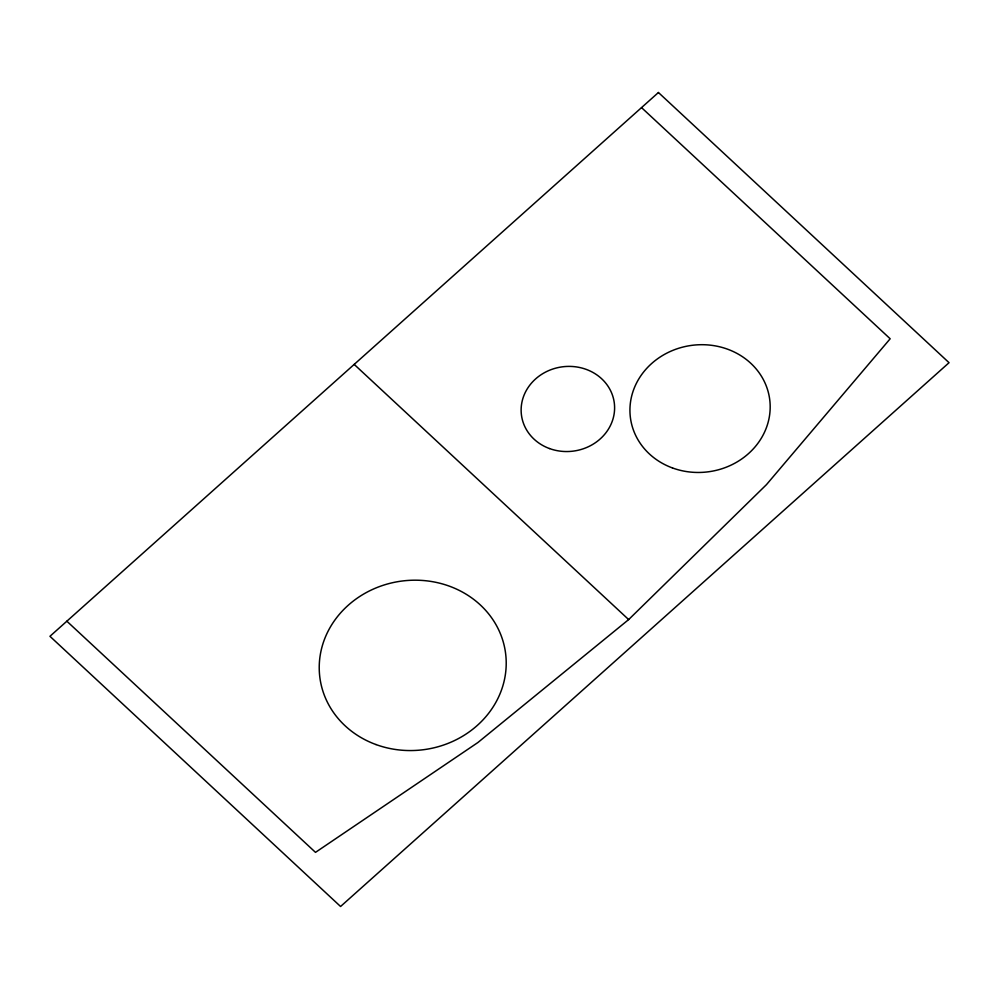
<?xml version="1.0" encoding="UTF-8"?>
<svg xmlns="http://www.w3.org/2000/svg" width="999" height="999" viewBox="0 0 999 999"><rect width="100%" height="100%" fill="white"/><g stroke="black" fill="none" stroke-linecap="round" stroke-linejoin="round"><path stroke-width="1.5" d="M66.858 621.203L315.497 852.359L477.884 742.532L628.658 619.58L766.495 484.602L890.171 338.773L641.533 107.617M354.195 364.41L628.658 619.58M658.428 92.507L49.95 636.301L340.572 906.493L949.05 362.699L658.428 92.507M375.986 744.555A93.644 85.015 -7.8 0 0 505.544 652.984A93.644 85.015 -7.8 0 0 356.618 598.588A93.644 85.015 -7.8 0 0 375.986 744.555M549.5 448.551A46.828 42.507 -7.8 0 0 614.273 402.772A46.828 42.507 -7.8 0 0 539.822 375.574A46.828 42.507 -7.8 0 0 549.5 448.551M672.514 467.969A70.242 63.761 -7.8 0 0 769.68 399.288A70.242 63.761 -7.8 0 0 657.979 358.491A70.242 63.761 -7.8 0 0 672.514 467.969"/></g></svg>
